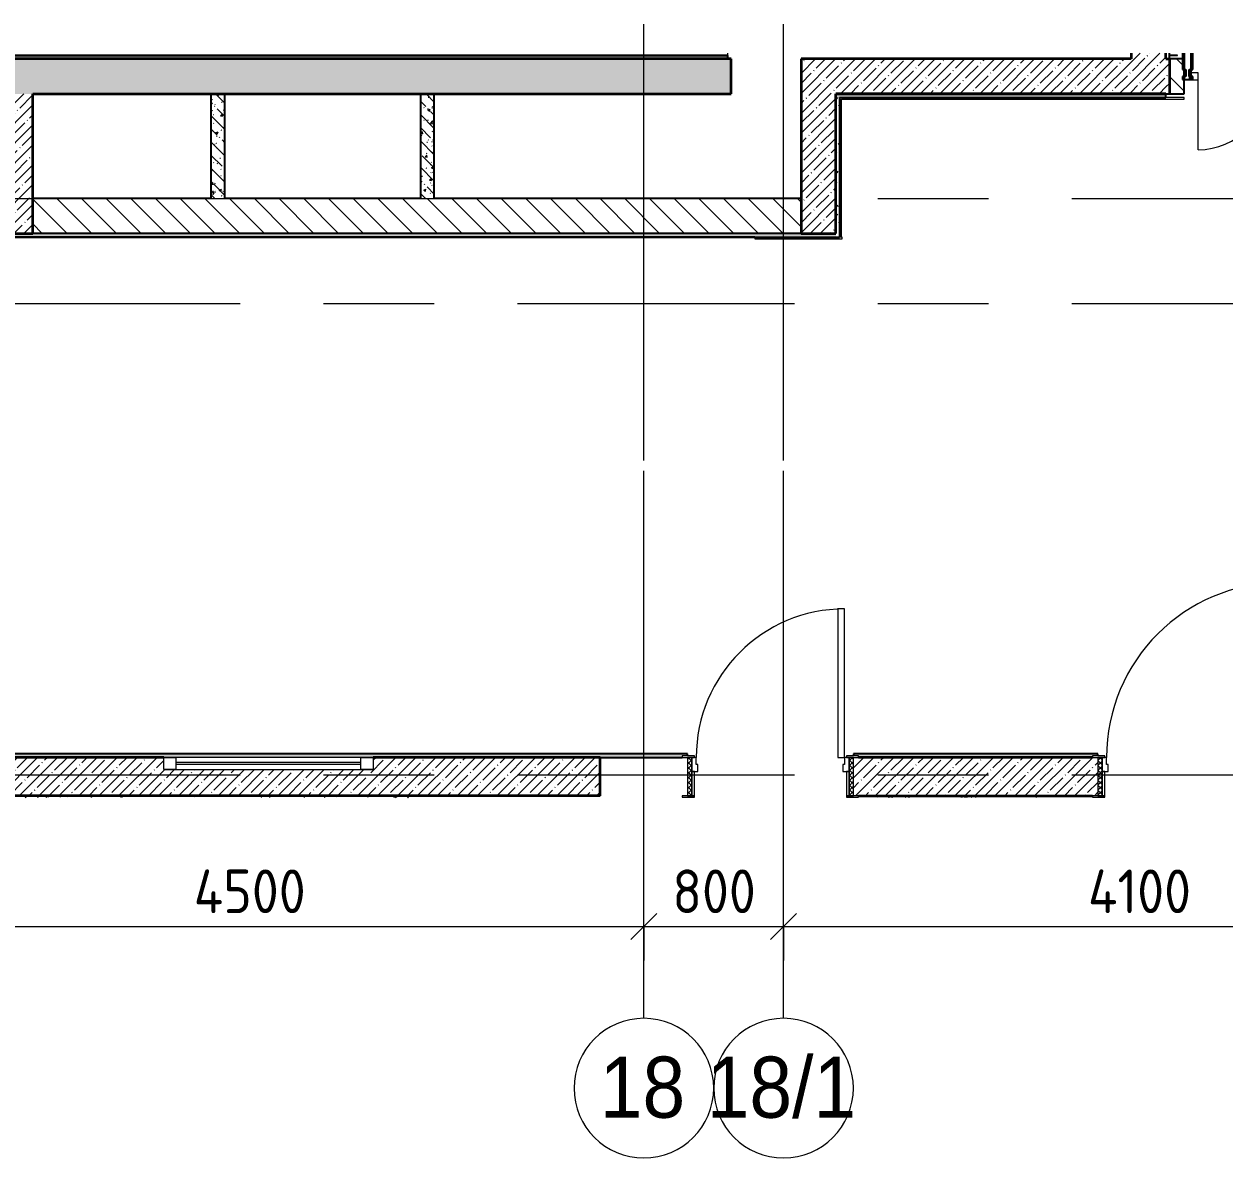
# Model space of a CAD drawing. Header units: millimetres. Extents: x 35124 to 170704, y -1987 to 12522.
# Drawn here: x 62110 to 68983, y 5606 to 12100 of the extents above; entities that cross this region are included whole.
import ezdxf

# ---------------------------------------------------------------- set-up
doc = ezdxf.new("R2010")
doc.units = ezdxf.units.MM
doc.linetypes.add('Осевая', pattern=[3175, 635, -476.25, 1587.5, -476.25])
for name, color, linetype, lineweight in [('A-ANNO-DIMS', 7, 'Continuous', 9), ('A-ANNO-DIMS-100', 7, 'Continuous', 9), ('A-DOOR', 7, 'Continuous', 9), ('A-DOOR-1', 7, 'Continuous', 13), ('A-DOOR-FRAM', 7, 'Continuous', 13), ('A-DOOR-FRAM-1', 7, 'Continuous', 9), ('A-GLAZ', 7, 'Continuous', 9), ('A-GLAZ-1', 7, 'Continuous', 13), ('A-GLAZ-CWMG', 7, 'Continuous', 9), ('A-GLAZ-CWMG-1', 7, 'Continuous', 25), ('A-WALL', 7, 'Continuous', 9), ('I-WALL', 7, 'Continuous', 9), ('Оси', 7, 'Continuous', 9), ('Оси-1', 7, 'Continuous', 20), ('Оси-2', 7, 'Осевая', 9)]:
    doc.layers.add(name, color=color, linetype=linetype, lineweight=lineweight)
for name, color, linetype, lineweight, true_color in [('A-WALL-1', 7, 'Continuous', 25, 0x3c3c3c), ('A-WALL-2', 7, 'Continuous', 35, 0x3c3c3c), ('A-WALL-FNSH-1', 7, 'Continuous', 13, 0x3c3c3c)]:
    doc.layers.add(name, color=color, linetype=linetype, lineweight=lineweight, true_color=true_color)
doc.styles.add('Arial', font='arial.ttf', dxfattribs={"width": 0.9, "height": 350})
doc.styles.add('ISOCPEUR', font='isocpeur.ttf', dxfattribs={"width": 0.9, "height": 250})
doc.dimstyles.new('ISO-2_5_0_9К_БОЛЬШОЙ', dxfattribs={"dimscale": 304.8, "dimtxt": 248.995294, "dimasz": 0.492126, "dimexe": 0.393701, "dimexo": 0.984252, "dimgap": 0, "dimtad": 1, "dimdec": 0, "dimrnd": 10, "dimzin": 0, "dimdsep": 46, "dimtxsty": 'ISOCPEUR', "dimblk1": 'OBLIQUE', "dimblk2": 'OBLIQUE', "dimsah": 1, "dimcen": 0.09, "dimdle": 0.393701, "dimazin": 0, "dimtfac": 1, "dimtdec": 4, "dimtix": 1, "dimtmove": 0, "dimatfit": 3, "dimfxl": 1, "dimtvp": 1, "dimtolj": 1, "dimtzin": 0, "dimarcsym": 2})
pattern_1 = [(135, (0, 0), (-70.71068, -70.71068), [])]
pattern_2 = [(135, (0, 0), (-75.43415, -75.43415), [106.68, -17.78, 3.556, -17.78]), (135, (0, 75.39), (-75.43415, -75.43415), []), (50, (0, 0), (127.52922, -11.15758), [13.335, -146.685]), (355, (0, 0), (-24.66966, 133.74002), [10.668, -117.348]), (100.451, (10.63, -0.93), (102.85973, 122.58178), [11.333, -124.663]), (46.184, (0, 35.56), (189.75516, -29.43036), [20.002, -220.027]), (96.636, (15.81, 33.1), (166.1822, 173.1996), [17, -186.995]), (351.184, (0, 35.56), (166.18393, 173.1976), [16.002, -176.022]), (21, (17.78, 26.67), (106.13027, -71.58603), [13.335, -146.685]), (326, (17.78, 26.67), (43.26188, 128.93175), [10.668, -117.348]), (71.451, (26.62, 20.7), (149.39198, 57.34505), [11.333, -124.663]), (37.5, (0, 0), (2.162228, 59.188357), [3.353, -112.573, 3.353, -115.773, -117.792]), (37.5, (0, 0), (2.162228, 59.188357), [-235.052, 3.353, -114.44]), (7.5, (0, 0), (46.77386, 70.12615), [3.353, -64.567, 3.353, -109.906, -44.894]), (7.5, (0, 0), (46.77386, 70.12615), [-181.178, 3.353, -41.542]), (327.5, (-39.65, 0), (94.91367, -4.010093), [3.353, -41.097, 3.353, -135.331, -184.023]), (327.5, (-39.65, 0), (94.91367, -4.010093), [-183.134, 3.353, -180.67]), (317.5, (-57.43, 0), (103.69057, 17.79882), [3.353, -54.432, 3.353, -88.748, -130.683]), (317.5, (-57.43, 0), (103.69057, 17.79882), [-149.885, 3.353, -127.33])]
pattern_3 = [(45, (0, 0), (-35.35534, 35.35534), [])]
pattern_4 = [(45, (0, 0), (-57.02463, 57.02463), []), (45, (57.025, 0), (-57.02463, 57.02463), [100.806, -20.161, 3.353, -16.808])]
pattern_5 = [(0, (0, 0), (121.92, 30.48), [10.058, -81.382, 10.058, -81.382, -487.68]), (0, (0, 0), (121.92, 30.48), [-182.88, 10.058, -172.822, 10.058, -81.382, -213.36]), (0, (0, 0), (121.92, 30.48), [-457.2, 10.058, -50.902, 10.058, -142.342]), (120, (45.72, 15.24), (-87.356454, 90.345817), [10.058, -81.382, 10.058, -81.382, -487.68]), (120, (45.72, 15.24), (-87.356454, 90.345817), [-182.88, 10.058, -172.822, 10.058, -81.382, -213.36]), (120, (45.72, 15.24), (-87.356454, 90.345817), [-457.2, 10.058, -50.902, 10.058, -142.342]), (240, (60.96, 76.2), (-34.563546, -120.825817), [10.058, -81.382, 10.058, -81.382, -487.68]), (240, (60.96, 76.2), (-34.563546, -120.825817), [-182.88, 10.058, -172.822, 10.058, -81.382, -213.36]), (240, (60.96, 76.2), (-34.563546, -120.825817), [-457.2, 10.058, -50.902, 10.058, -142.342])]

# ---------------------------------------------------------------- blocks, each defined once
blk = doc.blocks.new('110_Дверь_СКБ_1Ст_Внутренняя1 - Д-7_л__950x2100h_Туалет-21784696-План разверток пом_3_19_ Этаж 3')
at = {"layer": 'A-DOOR'}
h = blk.add_hatch(dxfattribs=at)
h.set_pattern_fill('FP_4', color=256, style=0, pattern_type=2)
h.set_pattern_definition([(135, (1826.41, 174.685), (-14.14214, -14.14214), []), (225, (1826.41, 174.685), (14.14214, -14.14214), [])])
h.paths.add_polyline_path([(487.5, -110), (487.5, 110), (462.5, 110), (462.5, -110)])
at = {"layer": 'A-DOOR-FRAM-1'}
h = blk.add_hatch(dxfattribs=at)
h.set_pattern_fill('FP_5', color=256, style=0, pattern_type=2)
h.set_pattern_definition([(45, (-296.384, 174.685), (-14.1421, 14.1421), []), (135, (-296.384, 174.685), (-14.1421, -14.1421), [])])
h.paths.add_polyline_path([(-437.5, -110), (-437.5, 110), (-462.5, 110), (-462.5, -110)])
at = {"layer": 'A-DOOR'}
blk.add_arc((437.5, 110), 850, 90, 180, dxfattribs=at)
at = {"layer": 'A-DOOR-1'}
for p, q in [((437.5, 960), (397.5, 960)), ((397.5, 960), (397.5, 110)), ((437.5, 110), (437.5, 960)), ((397.5, 110), (437.5, 110))]:
    blk.add_line(p, q, dxfattribs=at)
at = {"layer": 'A-DOOR-FRAM'}
for p, q in [((-422.5, 118), (-492.5, 118)), ((-492.5, 118), (-492.5, 110)), ((-492.5, 110), (-422.5, 110)), ((-437.5, 110), (-462.5, 110)), ((-462.5, 110), (-462.5, -110)), ((-412.5, 110), (-437.5, 110)), ((-437.5, 110), (-437.5, 30)), ((-437.5, -110), (-437.5, 110)), ((-422.5, 110), (-437.5, 110)), ((-437.5, 110), (-437.5, 109)), ((-437.5, 109), (-422.5, 109)), ((-422.5, 110), (-422.5, 118)), ((-422.5, 109), (-422.5, 110)), ((-412.5, 70), (-412.5, 110)), ((-402.5, 70), (-412.5, 70)), ((-402.5, 30), (-402.5, 70)), ((437.5, 70), (427.5, 70)), ((427.5, 70), (427.5, 30)), ((437.5, 110), (437.5, 70)), ((462.5, 110), (437.5, 110)), ((517.5, 118), (447.5, 118)), ((447.5, 118), (447.5, 110)), ((462.5, 110), (447.5, 110)), ((447.5, 110), (447.5, 109)), ((447.5, 110), (517.5, 110)), ((447.5, 109), (462.5, 109)), ((462.5, 30), (462.5, 110)), ((487.5, 110), (462.5, 110)), ((462.5, 110), (462.5, -110)), ((462.5, 109), (462.5, 110)), ((487.5, -110), (487.5, 110)), ((517.5, 110), (517.5, 118)), ((-437.5, 30), (-402.5, 30)), ((-422.5, 30), (-437.5, 30)), ((-437.5, 30), (-437.5, -110)), ((-422.5, -110), (-422.5, 30)), ((427.5, 30), (462.5, 30)), ((462.5, 30), (447.5, 30)), ((447.5, 30), (447.5, -110)), ((462.5, -110), (462.5, 30)), ((-422.5, -110), (-492.5, -110)), ((-492.5, -110), (-492.5, -118)), ((-492.5, -118), (-422.5, -118)), ((-462.5, -110), (-437.5, -110)), ((-437.5, -110), (-422.5, -110)), ((-422.5, -118), (-422.5, -110)), ((447.5, -110), (462.5, -110)), ((517.5, -110), (447.5, -110)), ((447.5, -110), (447.5, -118)), ((447.5, -118), (517.5, -118)), ((462.5, -110), (487.5, -110)), ((517.5, -118), (517.5, -110))]:
    blk.add_line(p, q, dxfattribs=at)
blk = doc.blocks.new('110_Дверь_СКБ_1Ст_Внутренняя1 - Д-4 1100x2100h_су мгн-31586709-План разверток пом_3_19_ Этаж 3')
at = {"layer": 'A-DOOR'}
h = blk.add_hatch(dxfattribs=at)
h.set_pattern_fill('FP_6', color=256, style=0, pattern_type=2)
h.set_pattern_definition([(135, (1751.41, 174.685), (-14.14214, -14.14214), []), (225, (1751.41, 174.685), (14.14214, -14.14214), [])])
h.paths.add_polyline_path([(562.5, -110), (562.5, 110), (537.5, 110), (537.5, -110)])
at = {"layer": 'A-DOOR-FRAM-1'}
h = blk.add_hatch(dxfattribs=at)
h.set_pattern_fill('FP_7', color=256, style=0, pattern_type=2)
h.set_pattern_definition([(45, (-371.384, 174.685), (-14.1421, 14.1421), []), (135, (-371.384, 174.685), (-14.1421, -14.1421), [])])
h.paths.add_polyline_path([(-512.5, -110), (-512.5, 110), (-537.5, 110), (-537.5, -110)])
at = {"layer": 'A-DOOR'}
blk.add_arc((512.5, 110), 1000, 90, 180, dxfattribs=at)
at = {"layer": 'A-DOOR-1'}
for p, q in [((512.5, 1110), (472.5, 1110)), ((472.5, 1110), (472.5, 110)), ((512.5, 110), (512.5, 1110)), ((472.5, 110), (512.5, 110))]:
    blk.add_line(p, q, dxfattribs=at)
at = {"layer": 'A-DOOR-FRAM'}
for p, q in [((-497.5, 118), (-567.5, 118)), ((-567.5, 118), (-567.5, 110)), ((-567.5, 110), (-497.5, 110)), ((-512.5, 110), (-537.5, 110)), ((-537.5, 110), (-537.5, -110)), ((-487.5, 110), (-512.5, 110)), ((-512.5, 110), (-512.5, 30)), ((-512.5, -110), (-512.5, 110)), ((-497.5, 110), (-512.5, 110)), ((-512.5, 110), (-512.5, 109)), ((-512.5, 109), (-497.5, 109)), ((-497.5, 110), (-497.5, 118)), ((-497.5, 109), (-497.5, 110)), ((-487.5, 70), (-487.5, 110)), ((-477.5, 70), (-487.5, 70)), ((-477.5, 30), (-477.5, 70)), ((512.5, 70), (502.5, 70)), ((502.5, 70), (502.5, 30)), ((512.5, 110), (512.5, 70)), ((537.5, 110), (512.5, 110)), ((592.5, 118), (522.5, 118)), ((522.5, 118), (522.5, 110)), ((537.5, 110), (522.5, 110)), ((522.5, 110), (522.5, 109)), ((522.5, 110), (592.5, 110)), ((522.5, 109), (537.5, 109)), ((537.5, 30), (537.5, 110)), ((562.5, 110), (537.5, 110)), ((537.5, 110), (537.5, -110)), ((537.5, 109), (537.5, 110)), ((562.5, -110), (562.5, 110)), ((592.5, 110), (592.5, 118)), ((-512.5, 30), (-477.5, 30)), ((-497.5, 30), (-512.5, 30)), ((-512.5, 30), (-512.5, -110)), ((-497.5, -110), (-497.5, 30)), ((502.5, 30), (537.5, 30)), ((537.5, 30), (522.5, 30)), ((522.5, 30), (522.5, -110)), ((537.5, -110), (537.5, 30)), ((-497.5, -110), (-567.5, -110)), ((-567.5, -110), (-567.5, -118)), ((-567.5, -118), (-497.5, -118)), ((-537.5, -110), (-512.5, -110)), ((-512.5, -110), (-497.5, -110)), ((-497.5, -118), (-497.5, -110)), ((522.5, -110), (537.5, -110)), ((592.5, -110), (522.5, -110)), ((522.5, -110), (522.5, -118)), ((522.5, -118), (592.5, -118)), ((537.5, -110), (562.5, -110)), ((592.5, -118), (592.5, -110))]:
    blk.add_line(p, q, dxfattribs=at)
blk = doc.blocks.new('120_Окно_СКБ_1Ст - 120_Окно_СКБ_1Ст 400х1200 EI30-24228621-План разверток пом_3_19_ Этаж 3')
at = {"layer": 'A-GLAZ'}
for p, q in [((600, 110), (-600, 110)), ((530, 80), (-530, 80)), ((530, 70), (-530, 70)), ((-600, 40), (600, 40))]:
    blk.add_line(p, q, dxfattribs=at)
at = {"layer": 'A-GLAZ-1'}
for p, q in [((-600, 40), (-600, 110)), ((-600, 110), (-530, 110)), ((-530, 110), (-530, 40)), ((530, 40), (530, 110)), ((530, 110), (600, 110)), ((600, 110), (600, 40)), ((-530, 40), (-600, 40)), ((600, 40), (530, 40))]:
    blk.add_line(p, q, dxfattribs=at)
blk = doc.blocks.new('Прямоугольный импост - Импост структурный с накладкой - 160мм Темный-33326475-План разверток пом_3_19_ Этаж 3')
at = {"layer": 'A-GLAZ-CWMG-1'}
for p, q in [((-50, 40), (-50, 133)), ((0, 133), (0, 40)), ((-40, 40), (-50, 40)), ((-50, -17), (-50, 0)), ((-50, 0), (-40, 0)), ((-40, 0), (-40, 40)), ((-10, 40), (-10, 0)), ((0, 40), (-10, 40)), ((-10, 0), (0, 0)), ((0, 0), (0, -17)), ((0, -17), (-50, -17))]:
    blk.add_line(p, q, dxfattribs=at)
blk = doc.blocks.new('Дверь_Витражная_остекление_ - ВВ-6 остекление-32274838-План разверток пом_3_19_ Этаж 3')
at = {"layer": 'A-DOOR'}
for p, q in [((-655, 930), (-655, 20)), ((655, 420), (655, 20))]:
    blk.add_line(p, q, dxfattribs=at)
for centre, radius, start, end in [((-655, 20), 910, 360, 90), ((655, 20), 400, 90, 180)]:
    blk.add_arc(centre, radius, start, end, dxfattribs=at)
at = {"layer": 'A-DOOR-1'}
for p, q in [((-655, 20), (-705, 20)), ((-705, 20), (-705, -20)), ((-655, -20), (-655, 20)), ((705, 20), (655, 20)), ((655, 20), (655, -20)), ((705, -20), (705, 20)), ((-705, -20), (-655, -20)), ((655, -20), (705, -20))]:
    blk.add_line(p, q, dxfattribs=at)
blk = doc.blocks.new('Прямоугольный импост - Импост структурный с накладкой - 160мм Темный-33326241-План разверток пом_3_19_ Этаж 3')
at = {"layer": 'A-GLAZ-CWMG-1'}
for p, q in [((-25, 40), (-25, 133)), ((25, 133), (25, 40)), ((-15, 40), (-25, 40)), ((-25, -17), (-25, 0)), ((-25, 0), (-15, 0)), ((-15, 0), (-15, 40)), ((15, 40), (15, 0)), ((25, 40), (15, 40)), ((15, 0), (25, 0)), ((25, 0), (25, -17)), ((25, -17), (-25, -17))]:
    blk.add_line(p, q, dxfattribs=at)
blk = doc.blocks.new('Ось сетки - D8-29747960-План разверток пом_3_19_ Этаж 3')
at = {"layer": 'Оси-1'}
for start, end in [(360, 180), (180, 360)]:
    blk.add_arc((0, 0), 4, start, end, dxfattribs=at)
blk = doc.blocks.new('DIMBLOCK13-План разверток пом_3_19_ Этаж 3')
at = {"layer": 'A-ANNO-DIMS-100'}
for p, q in [((61160, 6737.4), (61160, 7051.3)), ((65660, 6737.4), (65660, 7051.3)), ((61160, 6931.3), (65660, 6931.3)), ((61160, 6931.3), (61160, 6737.4)), ((65660, 6931.3), (65660, 6737.4))]:
    blk.add_line(p, q, dxfattribs=at)
at = {"layer": 'A-ANNO-DIMS-100', "lineweight": 20}
for p, q in [((61160, 6931.3), (61235, 7006.3)), ((65660, 6931.3), (65735, 7006.3)), ((61160, 6931.3), (61085, 6856.3)), ((65660, 6931.3), (65585, 6856.3))]:
    blk.add_line(p, q, dxfattribs=at)
at = {"layer": 'A-ANNO-DIMS-100', "color": 0, "insert": (63082, 7257.9), "char_height": 250, "width": 787.208, "attachment_point": 1, "line_spacing_factor": 1.149209, "style": 'ISOCPEUR'}
blk.add_mtext('4500', dxfattribs=at)
blk = doc.blocks.new('_Oblique')
at = {"color": 0, "linetype": 'ByBlock', "lineweight": -2}
blk.add_line((-0.5, -0.5), (0.5, 0.5), dxfattribs=at)
blk = doc.blocks.new('DIMBLOCK14-План разверток пом_3_19_ Этаж 3')
at = {"layer": 'A-ANNO-DIMS-100'}
for p, q in [((65660, 6737.4), (65660, 7051.3)), ((66460, 6737.4), (66460, 7051.3)), ((65660, 6931.3), (66460, 6931.3)), ((65660, 6931.3), (65660, 6737.4)), ((66460, 6931.3), (66460, 6737.4))]:
    blk.add_line(p, q, dxfattribs=at)
at = {"layer": 'A-ANNO-DIMS-100', "lineweight": 20}
for p, q in [((65660, 6931.3), (65735, 7006.3)), ((66460, 6931.3), (66535, 7006.3)), ((65660, 6931.3), (65585, 6856.3)), ((66460, 6931.3), (66385, 6856.3))]:
    blk.add_line(p, q, dxfattribs=at)
at = {"layer": 'A-ANNO-DIMS-100', "color": 0, "insert": (65823, 7257.9), "char_height": 250, "width": 568.858, "attachment_point": 1, "line_spacing_factor": 1.149209, "style": 'ISOCPEUR'}
blk.add_mtext('800', dxfattribs=at)
blk = doc.blocks.new('DIMBLOCK15-План разверток пом_3_19_ Этаж 3')
at = {"layer": 'A-ANNO-DIMS-100'}
for p, q in [((66460, 6737.4), (66460, 7051.3)), ((70560, 6737.4), (70560, 7051.3)), ((66460, 6931.3), (70560, 6931.3)), ((66460, 6931.3), (66460, 6737.4)), ((70560, 6931.3), (70560, 6737.4))]:
    blk.add_line(p, q, dxfattribs=at)
at = {"layer": 'A-ANNO-DIMS-100', "lineweight": 20}
for p, q in [((66460, 6931.3), (66535, 7006.3)), ((70560, 6931.3), (70635, 7006.3)), ((66460, 6931.3), (66385, 6856.3)), ((70560, 6931.3), (70485, 6856.3))]:
    blk.add_line(p, q, dxfattribs=at)
at = {"layer": 'A-ANNO-DIMS-100', "color": 0, "insert": (68203.5, 7257.9), "char_height": 250, "width": 735.494, "attachment_point": 1, "line_spacing_factor": 1.149209, "style": 'ISOCPEUR'}
blk.add_mtext('4100', dxfattribs=at)

msp = doc.modelspace()

# ---------------------------------------------------------------- hatches: boundary and pattern name
at = {"layer": 'I-WALL'}
h = msp.add_hatch(dxfattribs=at)
h.set_pattern_fill('FP_2', color=256, style=0, pattern_type=2)
h.set_pattern_definition(pattern_4)
h.paths.add_polyline_path([(64380, 11699.9999), (66160, 11699.9999), (66160, 11899.9999), (54760, 11899.9999), (54760, 11699.9999), (63787.3661, 11699.9999)])
h = msp.add_hatch(dxfattribs=at)
h.set_pattern_fill('FP_11', color=256, style=0, pattern_type=2)
h.set_pattern_definition(pattern_5)
h.paths.add_polyline_path([(66140, 11899.9998), (66139, 11919.9998), (60780, 11919.9998), (60780, 11899.9998), (63787.3661, 11899.9998)])
h = msp.add_hatch(dxfattribs=at)
h.set_pattern_fill('FP_2', color=256, style=0, pattern_type=2)
h.set_pattern_definition(pattern_4)
h.paths.add_polyline_path([(66760, 10900), (66760, 11899.9999), (66560, 11899.9999), (66560, 10900)])
h = msp.add_hatch(dxfattribs=at)
h.set_pattern_fill('FP_2', color=256, style=0, pattern_type=2)
h.set_pattern_definition(pattern_4)
h.paths.add_polyline_path([(68670, 11699.9999), (68670, 11899.9999), (68650, 11899.9999), (68650, 11699.9999)])
h.paths.add_polyline_path([(68450, 11699.9999), (68450, 11899.9999), (66760, 11899.9999), (66760, 11699.9999)])
h = msp.add_hatch(dxfattribs=at)
h.set_pattern_fill('FP_2', color=256, style=0, pattern_type=2)
h.set_pattern_definition(pattern_4)
h.paths.add_polyline_path([(68450, 11699.9999), (68650, 11699.9999), (68650, 11933.0494), (68450, 11933.0494), (68450, 11899.9999)])
h = msp.add_hatch(dxfattribs=at)
h.set_pattern_fill('FP_11', color=256, style=0, pattern_type=2)
h.set_pattern_definition(pattern_5)
h.paths.add_polyline_path([(68670, 11899.9999), (68669.8565, 11933.0494), (68650, 11933.0494), (68650, 11899.9999)])
h = msp.add_hatch(dxfattribs=at)
h.set_pattern_fill('FP_1', color=256, style=0, pattern_type=2)
h.set_pattern_definition(pattern_1)
h.paths.add_polyline_path([(73540, 11699.9999), (73540, 11899.9999), (73520, 11899.9999), (73520, 11699.9999)])
h.paths.add_polyline_path([(68670, 11699.9999), (68754, 11699.9999), (68754, 11899.9999), (68670, 11899.9999)])
h.paths.add_polyline_path([(70234, 11699.9999), (70310, 11699.9999), (70310, 11899.9999), (70234, 11899.9999)])
h.paths.add_polyline_path([(70830, 11699.9999), (70830, 11899.9999), (70810, 11899.9999), (70810, 11699.9999)])
h = msp.add_hatch(dxfattribs=at)
h.set_pattern_fill('FP_2', color=256, style=0, pattern_type=2)
h.set_pattern_definition(pattern_4)
h.paths.add_polyline_path([(61988.8209, 10900), (62160, 10900), (62160, 11699.9999), (61960, 11699.9999), (61960, 10900)])
h = msp.add_hatch(dxfattribs=at)
h.set_pattern_fill('FP_3', color=256, style=0, pattern_type=2)
h.set_pattern_definition(pattern_2)
h.paths.add_polyline_path([(63260, 11100), (63260, 11699.9999), (63180, 11699.9999), (63180, 11100)])
h = msp.add_hatch(dxfattribs=at)
h.set_pattern_fill('FP_3', color=256, style=0, pattern_type=2)
h.set_pattern_definition(pattern_2)
h.paths.add_polyline_path([(64460, 11100), (64460, 11699.9999), (64380, 11699.9999), (64380, 11100)])
h = msp.add_hatch(dxfattribs=at)
h.set_pattern_fill('FP_11', color=256, style=0, pattern_type=2)
h.set_pattern_definition(pattern_5)
h.paths.add_polyline_path([(70310.1887, 11679.9996), (70809.8474, 11679.9996), (70809.8474, 11699.9996), (70310.1887, 11699.9996)])
h.paths.add_polyline_path([(68583.4867, 11679.9996), (68650.0405, 11679.9996), (68650.0405, 11699.9996), (66760, 11699.9996), (66760, 11679.9996), (66780, 11679.9996)])
h = msp.add_hatch(dxfattribs=at)
h.set_pattern_fill('FP_11', color=256, style=0, pattern_type=2)
h.set_pattern_definition(pattern_5)
h.paths.add_polyline_path([(66780, 10880), (66780, 11679.9996), (66760, 11679.9996), (66760, 10880)])
h = msp.add_hatch(dxfattribs=at)
h.set_pattern_fill('FP_1', color=256, style=0, pattern_type=2)
h.set_pattern_definition(pattern_1)
h.paths.add_polyline_path([(62160, 10900), (62760, 10900), (62760, 11100), (62160, 11100)])
h = msp.add_hatch(dxfattribs=at)
h.set_pattern_fill('FP_1', color=256, style=0, pattern_type=2)
h.set_pattern_definition(pattern_1)
h.paths.add_polyline_path([(66560, 10900), (66560, 11100), (62760, 11100), (62760, 10900), (66185.4264, 10900)])
h = msp.add_hatch(dxfattribs=at)
h.set_pattern_fill('FP_11', color=256, style=0, pattern_type=2)
h.set_pattern_definition(pattern_5)
h.paths.add_polyline_path([(66760, 10880), (66760, 10900), (61940, 10900), (61940, 10880), (66185.4264, 10880)])
h = msp.add_hatch(dxfattribs=at)
h.set_pattern_fill('FP_11', color=256, style=0, pattern_type=2)
h.set_pattern_definition(pattern_5)
h.paths.add_polyline_path([(73760, 7900), (74100, 7900), (74100, 7920), (73705, 7920), (73705, 7908), (73760, 7908), (73760, 7902.9412)])
h.paths.add_polyline_path([(71690, 7900), (72250, 7900), (72250, 7908), (72305, 7908), (72305, 7920), (71660, 7920), (71660, 7908), (71690, 7908)])
h.paths.add_polyline_path([(70680, 7900), (70680, 7908), (70710, 7908), (70710, 7920), (69360, 7920), (69360, 7908), (69390, 7908), (69390, 7900)])
h.paths.add_polyline_path([(68230, 7900), (68230, 7908), (68260, 7908), (68260, 7920), (66860, 7920), (66860, 7908), (66890, 7908), (66890, 7900)])
h.paths.add_polyline_path([(65410, 7900), (65880, 7900), (65880, 7908), (65910, 7908), (65910, 7920), (60470, 7920), (60470, 7900), (64110, 7900)])
h.paths.add_polyline_path([(57970, 7900), (57970, 7920), (50859.9353, 7920), (50859.9353, 7900), (56593.1853, 7900)])
h.paths.add_polyline_path([(46110, 7900), (48359.9353, 7900), (48359.9353, 7920), (42130, 7920), (42130, 7900), (44910, 7900)])
h.paths.add_polyline_path([(39630, 7900), (39630, 7920), (38759.9999, 7920), (38759.9999, 7900)])
h = msp.add_hatch(dxfattribs=at)
h.set_pattern_fill('FP_2', color=256, style=0, pattern_type=2)
h.set_pattern_definition(pattern_4)
h.paths.add_polyline_path([(64310, 7680), (65410, 7680), (65410, 7900), (64110, 7900), (64110, 7830), (62910, 7830), (62910, 7900), (61410, 7900), (61410, 7680), (64230, 7680)])
h = msp.add_hatch(dxfattribs=at)
h.set_pattern_fill('FP_2', color=256, style=0, pattern_type=2)
h.set_pattern_definition(pattern_4)
h.paths.add_polyline_path([(71860, 7680), (71860, 7900), (71660, 7900), (71660, 7680), (71840, 7680)])
h.paths.add_polyline_path([(70020, 7680), (70710, 7680), (70710, 7900), (69360, 7900), (69360, 7680), (69940, 7680)])
h.paths.add_polyline_path([(66860, 7680), (68260, 7680), (68260, 7900), (66860, 7900)])
h = msp.add_hatch(dxfattribs=at)
h.set_pattern_fill('FP_8', color=256, style=0, pattern_type=2)
h.set_pattern_definition(pattern_3)
h.paths.add_polyline_path([(62190, 7669.5724), (62190, 7680), (62110, 7680), (62110, 7669.5724), (62151.7103, 7669.5724)])
h = msp.add_hatch(dxfattribs=at)
h.set_pattern_fill('FP_11', color=256, style=0, pattern_type=2)
h.set_pattern_definition(pattern_5)
h.paths.add_polyline_path([(64210, 7669.5724), (64210, 7680), (62190, 7680), (62190, 7669.5724), (63787.3661, 7669.5724)])
h = msp.add_hatch(dxfattribs=at)
h.set_pattern_fill('FP_11', color=256, style=0, pattern_type=2)
h.set_pattern_definition(pattern_5)
h.paths.add_polyline_path([(64219.5724, 7669.5724), (64230, 7669.5724), (64230, 7680), (64210, 7680), (64210, 7669.5724)])
h = msp.add_hatch(dxfattribs=at)
h.set_pattern_fill('FP_8', color=256, style=0, pattern_type=2)
h.set_pattern_definition(pattern_3)
h.paths.add_polyline_path([(64310, 7669.5724), (64310, 7680), (64230, 7680), (64230, 7669.5724)])
h = msp.add_hatch(dxfattribs=at)
h.set_pattern_fill('FP_11', color=256, style=0, pattern_type=2)
h.set_pattern_definition(pattern_5)
h.paths.add_polyline_path([(67080, 7669.5724), (67080, 7680), (66890, 7680), (66890, 7672), (66860, 7672), (66860, 7669.5724), (66890, 7669.5724)])
h = msp.add_hatch(dxfattribs=at)
h.set_pattern_fill('FP_3', color=256, style=0, pattern_type=2)
h.set_pattern_definition(pattern_2)
h.paths.add_polyline_path([(67127.8621, 7669.5724), (67180, 7669.5724), (67180, 7680), (67080, 7680), (67080, 7669.5724)])
h = msp.add_hatch(dxfattribs=at)
h.set_pattern_fill('FP_3', color=256, style=0, pattern_type=2)
h.set_pattern_definition(pattern_2)
h.paths.add_polyline_path([(67560, 7669.5724), (67560, 7680), (67480, 7680), (67480, 7669.5724), (67521.7103, 7669.5724)])
h = msp.add_hatch(dxfattribs=at)
h.set_pattern_fill('FP_11', color=256, style=0, pattern_type=2)
h.set_pattern_definition(pattern_5)
h.paths.add_polyline_path([(69637.6002, 7669.5724), (69940, 7669.5724), (69940, 7680), (69390, 7680), (69390, 7672), (69360, 7672), (69360, 7669.5724), (69390, 7669.5724)])
h.paths.add_polyline_path([(67560, 7669.5724), (68260, 7669.5724), (68260, 7672), (68230, 7672), (68230, 7680), (67560, 7680)])

# ---------------------------------------------------------------- linework, layer by layer
at = {"layer": 'A-WALL'}
for p, q in [((63180, 11100), (63260, 11100)), ((64380, 11100), (64460, 11100)), ((66296, 10879.5), (66296, 10880)), ((65280, 7920), (65280, 7921)), ((62190, 7680), (62190, 7669.5724)), ((67080, 7669.5724), (67080, 7680)), ((67560, 7680), (67560, 7669.5724))]:
    msp.add_line(p, q, dxfattribs=at)
at = {"layer": 'A-WALL-1'}
for p, q in [((60780, 11919.9998), (66140, 11919.9998)), ((60780, 11899.9998), (66140, 11899.9998)), ((66140, 11899.9998), (66140, 11919.9998)), ((68670, 11899.9999), (68670, 11933.0494)), ((68754, 11899.9999), (68670, 11899.9999)), ((68754, 11699.9999), (68754, 11899.9999)), ((63180, 11699.9999), (63180, 11100)), ((63260, 11100), (63260, 11699.9999)), ((64380, 11699.9999), (64380, 11100)), ((64460, 11100), (64460, 11699.9999)), ((68650, 11699.9999), (68754, 11699.9999)), ((68650.0405, 11679.9996), (68650.0405, 11699.9996)), ((66780, 11679.9996), (68650.0405, 11679.9996)), ((66780, 11679.9996), (66780, 10880)), ((63180, 11100), (62160, 11100)), ((64380, 11100), (63260, 11100)), ((66560, 11100), (64460, 11100)), ((61940, 10880), (66780, 10880)), ((66560, 10900), (62160, 10900)), ((65910, 7920), (60470, 7920)), ((65910, 7908), (65910, 7920)), ((68260, 7920), (66860, 7920)), ((66860, 7920), (66860, 7908)), ((68260, 7908), (68260, 7920)), ((65410, 7900), (65880, 7900)), ((64230, 7680), (64230, 7669.5724)), ((64310, 7669.5724), (64310, 7680)), ((66860, 7672), (66860, 7669.5724)), ((67180, 7669.5724), (67180, 7680)), ((67480, 7680), (67480, 7669.5724)), ((68260, 7669.5724), (68260, 7672))]:
    msp.add_line(p, q, dxfattribs=at)
at = {"layer": 'A-WALL-2'}
for p, q in [((66160, 11899.9999), (54760, 11899.9999)), ((66160, 11699.9999), (66160, 11899.9999)), ((66560, 11899.9999), (66560, 10900)), ((68450, 11899.9999), (66560, 11899.9999)), ((68450, 11933.0494), (68450, 11899.9999)), ((68650, 11899.9999), (68650, 11933.0494)), ((68650, 11899.9999), (68670, 11899.9999)), ((68650, 11899.9999), (68670, 11899.9999)), ((68670, 11899.9999), (68670, 11699.9999)), ((62160, 10900), (62160, 11699.9999)), ((62160, 11699.9999), (66160, 11699.9999)), ((66760, 11699.9999), (68650, 11699.9999)), ((66760, 10900), (66760, 11699.9996)), ((68650.0405, 11699.9996), (66760, 11699.9996)), ((61960, 10900), (62160, 10900)), ((66560, 10900), (66760, 10900)), ((62910, 7900), (61410, 7900)), ((65410, 7900), (64110, 7900)), ((65410, 7680), (65410, 7900)), ((68230, 7900), (66890, 7900)), ((65410, 7680), (61410, 7680)), ((66890, 7680), (68230, 7680))]:
    msp.add_line(p, q, dxfattribs=at)
at = {"layer": 'A-WALL-FNSH-1'}
for p, q in [((66139, 11920.9998), (60780, 11920.9998)), ((66139, 11933.0494), (66139, 11920.9998)), ((66140, 11919.9998), (66140, 11933.0494)), ((68717, 11920.9999), (68670, 11920.9999)), ((68670, 11919.9999), (68717, 11919.9999)), ((68671, 11899.9999), (68671, 11933.0494)), ((68717, 11919.9999), (68717, 11920.9999)), ((66791, 11668.9996), (68754, 11668.9996)), ((66791, 10880.3039), (66791, 11668.9996)), ((68754, 11679.9996), (68650.0405, 11679.9996)), ((68754, 11668.9996), (68754, 11679.9996)), ((61939, 10879.5), (66296, 10879.5)), ((66296, 10880.5), (61940, 10880.5)), ((66296, 10880), (66296, 10880.5)), ((66296, 10879.5), (66296, 10869)), ((66296, 10869), (66796, 10869)), ((66780, 10880.3039), (66791, 10880.3039)), ((66796, 10880), (66780, 10880)), ((66796, 10869), (66796, 10880)), ((65910, 7921), (60470, 7921)), ((65910, 7920), (65910, 7921)), ((68260, 7921), (66860, 7921)), ((66860, 7921), (66860, 7920)), ((68260, 7920), (68260, 7921))]:
    msp.add_line(p, q, dxfattribs=at)
at = {"layer": 'Оси'}
for p, q in [((65660, 9600), (65660, 12100)), ((66460, 9600), (66460, 12100)), ((65660, 6405.5827), (65660, 8905.5827)), ((66460, 6405.5827), (66460, 8905.5827))]:
    msp.add_line(p, q, dxfattribs=at)
at = {"layer": 'Оси-2'}
for p, q in [((38424.4932, 11100), (73813.0781, 11100)), ((38424.4932, 10500), (73813.0781, 10500)), ((65660, 8905.5827), (65660, 9600)), ((66460, 8905.5827), (66460, 9600)), ((38424.4932, 7800), (73200, 7800))]:
    msp.add_line(p, q, dxfattribs=at)

# ---------------------------------------------------------------- block references
at = {"layer": 'A-DOOR', "rotation": 180}
msp.add_blockref('Дверь_Витражная_остекление_ - ВВ-6 остекление-32274838-План разверток пом_3_19_ Этаж 3', (69489, 11799.9998), dxfattribs=at)
at = {"layer": 'A-DOOR'}
for name, p in [('110_Дверь_СКБ_1Ст_Внутренняя1 - Д-4 1100x2100h_су мгн-31586709-План разверток пом_3_19_ Этаж 3', (68797.5, 7790)), ('110_Дверь_СКБ_1Ст_Внутренняя1 - Д-7_л__950x2100h_Туалет-21784696-План разверток пом_3_19_ Этаж 3', (66372.5, 7790))]:
    msp.add_blockref(name, p, dxfattribs=at)
at = {"layer": 'A-GLAZ'}
msp.add_blockref('120_Окно_СКБ_1Ст - 120_Окно_СКБ_1Ст 400х1200 EI30-24228621-План разверток пом_3_19_ Этаж 3', (63510, 7790), dxfattribs=at)
at = {"layer": 'A-GLAZ-CWMG', "extrusion": (0, 0, -1)}
for name, p in [('Прямоугольный импост - Импост структурный с накладкой - 160мм Темный-33326241-План разверток пом_3_19_ Этаж 3', (-68769, 11799.9998)), ('Прямоугольный импост - Импост структурный с накладкой - 160мм Темный-33326475-План разверток пом_3_19_ Этаж 3', (-68754, 11799.9998))]:
    msp.add_blockref(name, p, dxfattribs=at)
at = {"layer": 'Оси-1', "xscale": 99.99999999999993, "yscale": 99.99999999999993, "zscale": 99.99999999999993}
for p in [(65660, 6005.5827), (66460, 6005.5827)]:
    msp.add_blockref('Ось сетки - D8-29747960-План разверток пом_3_19_ Этаж 3', p, dxfattribs=at)

# ---------------------------------------------------------------- texts
at = {"layer": 'Оси', "char_height": 350, "attachment_point": 1, "style": 'Arial'}
for s, insert, width in [('18', (65407.384, 6186.2294), 606.07575), ('18/1', (66019.734, 6186.2294), 1060.632562)]:
    msp.add_mtext(s, dxfattribs=dict(at, insert=insert, width=width))

# ---------------------------------------------------------------- dimensions: what is measured, and where the dimension line sits
at = {"layer": 'A-ANNO-DIMS'}
for base, p1, p2, override, picture, middle in [((65660, 6931.299), (61160, 7037.365), (65660, 7037.365), {"dimpost": '<>', "dimfxl": 4500}, 'DIMBLOCK13-План разверток пом_3_19_ Этаж 3', (63410, 7056.299)), ((66460, 6931.299), (65660, 7037.365), (66460, 7037.365), {"dimpost": '<>', "dimfxl": 800}, 'DIMBLOCK14-План разверток пом_3_19_ Этаж 3', (66060, 7056.299)), ((70560, 6931.299), (66460, 7037.365), (70560, 7037.365), {"dimpost": '<>', "dimfxl": 4100}, 'DIMBLOCK15-План разверток пом_3_19_ Этаж 3', (68510, 7056.299))]:
    dim = msp.add_linear_dim(base=base, p1=p1, p2=p2, dimstyle='ISO-2_5_0_9К_БОЛЬШОЙ', override=override, dxfattribs=at)
    dim.commit()
    dim.dimension.update_dxf_attribs({"geometry": picture, "text_midpoint": middle})

doc.saveas('drawing.dxf')
